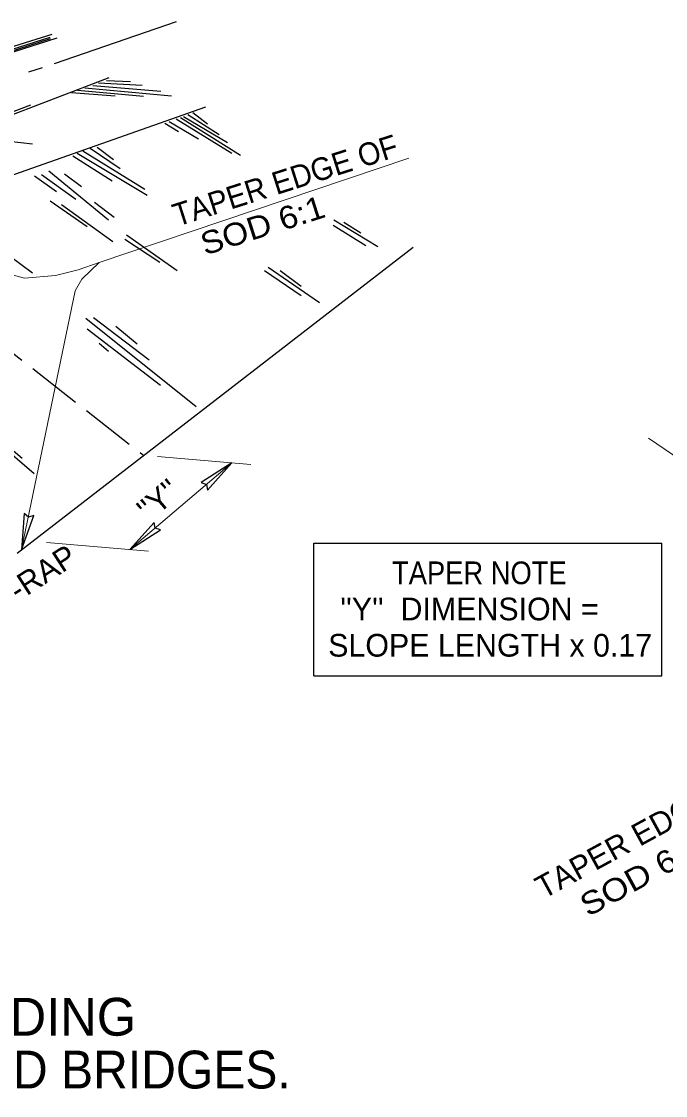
# Model space of a CAD drawing. Extents: x -330 to 40, y -49 to 222.
# Drawn here: x -210.2 to -176.1, y 101.3 to 158.1 of the extents above; entities that cross this region are included whole.
import ezdxf

# ---------------------------------------------------------------- set-up
doc = ezdxf.new("R2010")
doc.units = 0
doc.header["$LTSCALE"] = 0.48
doc.linetypes.add('LONG_DASHED', pattern=[7.5, 6, -1.5])
doc.layers.add('1', color=7, linetype='Continuous', lineweight=25)

msp = doc.modelspace()

# ---------------------------------------------------------------- linework, layer by layer
at = {"layer": '1'}
for p, q in [((-208.4412, 155.8581), (-201.9915, 158.0798)), ((-208.5846, 157.3833), (-274.3073, 136.9842)), ((-208.3103, 157.2002), (-271.1994, 137.1671)), ((-208.6708, 157.1605), (-219.733, 153.6172)), ((-208.69, 157.2371), (-215.1397, 155.1686)), ((-209.8, 155.4176), (-209.0727, 155.6474)), ((-205.5681, 155.0963), (-246.6491, 139.4262)), ((-202.2594, 154.1343), (-206.8336, 154.5557)), ((-202.8144, 154.3833), (-206.4125, 154.6707)), ((-203.8097, 154.6898), (-206.1062, 154.8238)), ((-204.4221, 154.8813), (-205.6852, 154.9387)), ((-205.2259, 154.1343), (-207.5417, 154.3067)), ((-203.7331, 154.1152), (-207.2163, 154.4217)), ((-200.4493, 153.5412), (-242.4057, 138.8137)), ((-213.4555, 152.2574), (-209.6852, 153.6747)), ((-202.0121, 152.9298), (-199.0662, 151.108)), ((-201.7803, 152.9961), (-198.6027, 151.0087)), ((-201.6148, 153.0623), (-199.2979, 151.6712)), ((-201.3832, 153.1617), (-199.7282, 152.1017)), ((-201.1184, 153.2611), (-200.3571, 152.6648)), ((-202.6078, 152.698), (-201.8797, 152.2673)), ((-202.3762, 152.7973), (-200.8205, 151.8699)), ((-209.6066, 151.5855), (-213.3588, 152.0272)), ((-207.2418, 151.108), (-203.5347, 148.8887)), ((-206.9439, 151.2405), (-203.6671, 149.2199)), ((-206.5468, 151.373), (-204.958, 150.313)), ((-206.1827, 151.4392), (-205.3221, 150.7767)), ((-207.4736, 150.9755), (-205.3882, 149.6506)), ((-209.1285, 149.9818), (-207.3081, 148.6899)), ((-208.7313, 150.1806), (-205.5868, 147.5968)), ((-207.9038, 150.0149), (-207.0102, 149.3524)), ((-209.4927, 149.9156), (-208.3342, 149.0874)), ((-214.2921, 148.2593), (-209.5919, 144.7813)), ((-208.6652, 148.5906), (-206.7122, 147.2325)), ((-208.0693, 148.3918), (-205.3552, 146.4375)), ((-206.3151, 148.5243), (-205.2889, 147.7293)), ((-193.704, 147.2987), (-191.9828, 146.2387)), ((-193.6709, 147.5968), (-191.3539, 146.1725)), ((-193.1413, 147.4643), (-192.2476, 146.9013)), ((-204.7262, 146.57), (-202.8727, 145.3444)), ((-204.627, 146.8018), (-201.9458, 144.9138)), ((-189.4802, 146.1317), (-210.4127, 129.9405)), ((-197.345, 144.9138), (-195.3921, 143.5888)), ((-197.1464, 145.0794), (-194.4322, 143.2245)), ((-196.5175, 144.9138), (-195.3921, 144.0857)), ((-206.7784, 142.3963), (-200.9529, 137.7258)), ((-206.3812, 142.4295), (-203.4353, 140.177)), ((-206.7122, 141.8332), (-202.8396, 138.8521)), ((-205.1897, 141.9657), (-204.0642, 141.0383)), ((-206.0833, 141.0714), (-205.5868, 140.6407)), ((-214.1101, 138.3552), (-210.1381, 134.9766)), ((-213.5143, 137.5602), (-209.5092, 134.1816)), ((-194.7302, 130.4862), (-176.3266, 130.4862)), ((-194.7302, 123.4774), (-194.7302, 130.4862)), ((-176.3266, 123.4774), (-176.3266, 130.4862)), ((-194.7302, 123.4774), (-176.3266, 123.4774))]:
    msp.add_line(p, q, dxfattribs=at)
at = {"layer": '1', "linetype": 'LONG_DASHED'}
msp.add_line((-218.0986, 146.3698), (-203.7092, 135.1257), dxfattribs=at)
at = {"layer": '1', "lineweight": 13}
for p, q in [((-173.1864, 133.407), (-177.0392, 136.0478)), ((-204.4605, 130.147), (-199.0625, 134.7339)), ((-202.9867, 135.0648), (-198.066, 134.6498)), ((-208.8668, 130.5185), (-203.464, 130.0629))]:
    msp.add_line(p, q, dxfattribs=at)
for points in [[(-189.7113, 150.8561), (-206.0766, 145.3251), (-207.1863, 144.9459), (-208.3772, 144.648), (-210.0282, 144.5126), (-210.8672, 144.7293), (-211.7332, 145.2167), (-212.8158, 146.0293), (-213.3301, 146.5168), (-213.709, 146.6793), (-214.2503, 146.8418), (-215.0623, 146.8418), (-218.4832, 146.4624)], [(-206.0766, 145.3251), (-206.9968, 144.4584), (-207.3487, 143.8354), (-210.1635, 130.2389)]]:
    msp.add_lwpolyline(points, dxfattribs=at)
at = {"layer": '1'}
for points in [[(-199.0625, 134.7339), (-200.6929, 133.6939), (-200.4112, 133.5914), (-200.352, 133.2927)], [(-210.1751, 130.1346), (-209.5289, 131.9573), (-209.8141, 131.8649), (-210.0445, 132.0641)], [(-204.4605, 130.147), (-202.8301, 131.187), (-203.1118, 131.2895), (-203.171, 131.5882)]]:
    msp.add_lwpolyline(points, close=True, dxfattribs=at)

# ---------------------------------------------------------------- texts
for s, rotation, width, p in [('TAPER EDGE OF', 17.682, 0.95, (-201.9499, 147.2253)), ('SOD 6:1', 17.682, 1.1, (-200.4811, 145.7004)), ('SOD 6:1', 28.637, 1.15, (-180.2381, 110.7058))]:
    msp.add_text(s, height=1.2, rotation=rotation, dxfattribs=dict(at, width=width)).set_placement(p)
for s, rotation, p in [("''Y''", 40.108, (-203.4377, 131.5825)), ('TOE OF SLOPE OR TOP OF RIP-RAP', 32.875, (-230.6509, 114.2758)), ('TAPER EDGE OF', 28.637, (-182.5938, 111.6461))]:
    msp.add_text(s, height=1.2, rotation=rotation, dxfattribs=at).set_placement(p)
for s, height, width, p in [('TAPER NOTE', 1.2, 0.9, (-190.5951, 128.3197)), ('ON FILL SLOPES, APPROACHES TO OVERPASSES AND BRIDGES.', 2, 0.95, (-276.7107, 101.6483))]:
    msp.add_text(s, height=height, dxfattribs=dict(at, width=width)).set_placement(p)
for s, height, p in [("''Y''  DIMENSION =", 1.2, (-193.3339, 126.4081)), ('SLOPE LENGTH x 0.17', 1.2, (-193.9698, 124.4885)), ('TYPICAL PLACEMENT OF SOLID SLAB SODDING', 2, (-266.3916, 104.4417))]:
    msp.add_text(s, height=height, dxfattribs=at).set_placement(p)

doc.saveas('drawing.dxf')
